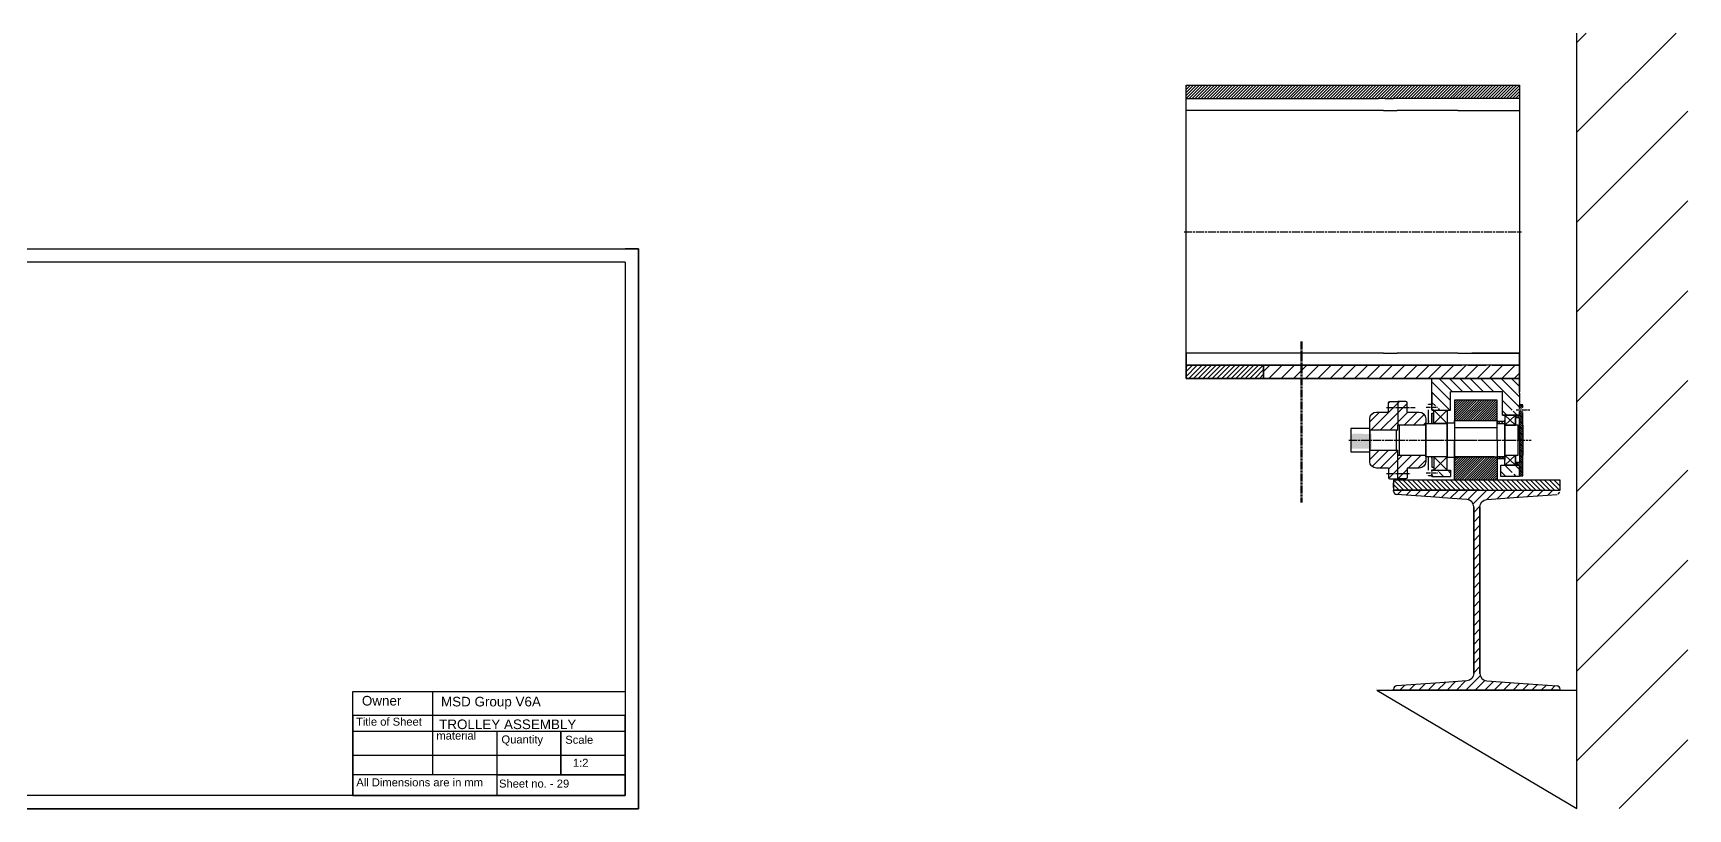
# Model space of a CAD drawing. Header units: millimetres. Extents: x -15074 to 21675, y -7568 to 6574.
# Drawn here: x 12308 to 14790, y 2776 to 3939 of the extents above; entities that cross this region are included whole.
import ezdxf

# ---------------------------------------------------------------- set-up
doc = ezdxf.new("R2010")
doc.units = ezdxf.units.MM
for name, pattern in [('AM_ISO02W050', [7.5, 6, -1.5]), ('AM_ISO08W050', [18, 12, -1.5, 3, -1.5]), ('AM_ISO08W050x2', [9, 6, -0.75, 1.5, -0.75]), ('Amconstr', [9999, 9999, 0]), ('CENTER2', [28.575000000000003, 19.05, -3.175, 3.175, -3.175])]:
    doc.linetypes.add(name, pattern=pattern)
for name, color, linetype, lineweight in [('AM_7', 142, 'AM_ISO08W050', 25), ('AM_8', 1, 'Continuous', 25), ('AM_CL', 1, 'Amconstr', 25)]:
    doc.layers.add(name, color=color, linetype=linetype, lineweight=lineweight)
doc.styles.get("Standard").update_dxf_attribs({"font": 'arial.ttf'})
pattern_1 = [(45, (6273.873453908936, 776.4042129175605), (-7.071067811865476, 7.071067811865476), [])]
pattern_2 = [(135, (1865.958897017757, 291.1351618108893), (-7.778174593052023, -7.778174593052022), [])]
pattern_3 = [(135, (-310240.3127883304, -101212.4688880501), (-1.414213562373095, -1.414213562373095), [])]

# ---------------------------------------------------------------- blocks, each defined once
blk = doc.blocks.new('*U285')
at = {"color": 0, "linetype": 'CENTER2', "transparency": 16777216}
blk.add_line((-112.9070460446328, 0), (34.84494833000463, 0), dxfattribs=at)

msp = doc.modelspace()

# ---------------------------------------------------------------- hatches: boundary and pattern name
h = msp.add_hatch()
h.set_pattern_fill('ANSI31', color=256, scale=30)
h.set_pattern_definition([(45, (19415.11761675566, 6831.296388474162), (-67.35192090801866, 67.35192090801866), [])])
h.paths.add_polyline_path([(14789.85790929093, 3939.44262755398), (14623.32541137084, 3939.44262755398), (14623.32541137084, 2776.360280993977), (14789.85790929093, 2776.360280993977)])
h = msp.add_hatch()
h.set_pattern_fill('ANSI31', color=256)
h.set_pattern_definition([(45, (11537.36428932207, 1992.33531131899), (-2.245064030267288, 2.245064030267288), [])])
h.paths.add_polyline_path([(14537.32541137084, 3841.336608807425), (14496.08791137085, 3841.336608807425), (14432.82388272844, 3841.336608807425), (14348.43329177576, 3841.336608807425), (14338.90829177573, 3841.336608807425), (14335.58791137085, 3841.336608807425), (14326.06291137083, 3841.336608807425), (14037.32541137084, 3841.336608807425), (14037.32541137084, 3861.336608807425), (14276.47503977566, 3861.336608807425), (14293.54079177568, 3861.336608807425), (14326.06291137083, 3861.336608807425), (14335.58791137085, 3861.336608807425), (14338.90829177573, 3861.336608807425), (14347.82541137084, 3861.336608807425), (14348.43329177576, 3861.336608807425), (14450.56291137083, 3861.336608807425), (14496.08791137085, 3861.336608807425), (14537.32541137084, 3861.336608807425)])
h = msp.add_hatch()
h.set_pattern_fill('_U', color=256, scale=5, angle=45, pattern_type=0)
h.set_pattern_definition([(45, (11537.36428932207, 1992.33531131899), (-3.535533905932738, 3.535533905932738), [])])
h.paths.add_polyline_path([(14153.57541137084, 3421.336608807425), (14153.57541137084, 3441.336608807425), (14037.32541137084, 3441.336608807425), (14037.32541137084, 3421.336608807425)])
h = msp.add_hatch()
h.set_pattern_fill('_U', color=256, scale=11, angle=135, pattern_type=0)
h.set_pattern_definition(pattern_2)
h.paths.add_polyline_path([(14537.32541137084, 3421.336608807425), (14405.86055921783, 3421.336608807425), (14405.86055921783, 3401.336608807425), (14405.86055921783, 3380.112922350998), (14416.26055921783, 3380.112922350998), (14416.86055921783, 3379.512922350998), (14416.86055921783, 3376.712922350998), (14416.26055921783, 3376.112922350998), (14405.86055921783, 3376.112922350998), (14405.86055921783, 3375.017847206295), (14405.86055921783, 3373.894769062754), (14433.86055921783, 3373.894769062754), (14433.86055921783, 3383.408770562173), (14433.86055921783, 3401.336608807425), (14511.86984187168, 3401.336608807425), (14511.86984187168, 3399.402381818349), (14511.86984187168, 3366.380767563335), (14537.32541137084, 3366.380767563335), (14537.32541137084, 3372.130767563335), (14526.92541137084, 3372.130767563335), (14526.32541137084, 3372.730767563335), (14526.32541137084, 3375.530767563335), (14526.92541137084, 3376.130767563335), (14537.32541137084, 3376.130767563335), (14537.32541137084, 3381.880767563335), (14537.32541137084, 3399.402381818349)])
h = msp.add_hatch()
h.set_pattern_fill('ANSI31', color=256)
h.set_pattern_definition([(45, (11206.25434814214, 1599.470370191062), (-2.245064030267288, 2.245064030267288), [])])
h.paths.add_polyline_path([(14515.32541137084, 3353.894769062754), (14515.32541137084, 3356.894769062754), (14503.89295830457, 3356.894769062754), (14503.89295830457, 3353.894769062754)])
h.paths.add_polyline_path([(14515.32541137084, 3300.894769062754), (14515.32541137084, 3303.894769062754), (14503.89295830457, 3303.894769062754), (14503.89295830457, 3301.880767563335), (14503.9101945389, 3301.880767563335), (14503.9101945389, 3300.894769062754)])
h = msp.add_hatch()
h.set_pattern_fill('_U', color=256, scale=11, angle=135, pattern_type=0)
h.set_pattern_definition(pattern_2)
h.paths.add_polyline_path([(14433.86055921783, 3283.894769062754), (14405.86055921783, 3283.894769062754), (14405.86055921783, 3281.648612775671), (14416.26055921783, 3281.648612775671), (14416.86055921783, 3281.048612775671), (14416.86055921783, 3278.248612775671), (14416.26055921783, 3277.648612775671), (14405.86055921783, 3277.648612775671), (14405.86055921783, 3274.380767563335), (14433.86055921783, 3274.380767563335)])
h = msp.add_hatch()
h.set_pattern_fill('_U', color=256, scale=11, angle=135, style=0, pattern_type=0)
h.set_pattern_definition(pattern_2)
h.paths.add_polyline_path([(14537.32541137084, 3291.380767563335), (14509.32541137084, 3291.380767563335), (14509.32541137084, 3274.380767563335), (14537.32541137084, 3274.380767563335), (14537.32541137084, 3277.621981140063), (14526.91061770257, 3277.621981140063), (14526.31061770257, 3278.221981140063), (14526.31061770257, 3281.021981140063), (14526.91061770257, 3281.621981140063), (14537.32541137084, 3281.621981140063)])
at = {"layer": 'AM_8', "true_color": 0x000000}
h = msp.add_hatch(dxfattribs=at)
h.set_pattern_fill('_U', color=18, scale=13, angle=45, style=0, pattern_type=0)
h.set_pattern_definition([(45, (11537.36428932207, 1992.33531131899), (-9.19238815542512, 9.19238815542512), [])])
h.paths.add_polyline_path([(14537.32541137084, 3441.336608807425), (14153.57541137084, 3441.336608807425), (14153.57541137084, 3421.336608807425), (14537.32541137084, 3421.336608807425)])
h = msp.add_hatch(dxfattribs=at)
h.set_pattern_fill('_U', color=18, scale=10, angle=45, style=0, pattern_type=0)
h.set_pattern_definition(pattern_1)
edge = h.paths.add_edge_path()
edge.add_line((14312.69834807997, 3360.894769062754), (14312.69834807997, 3343.894769062754))
edge.add_line((14312.69834807997, 3343.894769062754), (14354.69834807997, 3343.894769062754))
edge.add_line((14354.69834807997, 3343.894769062754), (14354.69834807997, 3386.894769062754))
edge.add_line((14354.69834807997, 3386.894769062754), (14342.69834807997, 3386.894769062754))
edge.add_arc((14342.69834807997, 3384.894769062754), 2, 90, 180)
edge.add_line((14340.69834807997, 3384.894769062754), (14340.69834807997, 3370.894769062754))
edge.add_line((14340.69834807997, 3370.894769062754), (14322.69834807997, 3370.894769062754))
edge.add_arc((14322.69834807997, 3360.894769062754), 9.999999999999545, 90, 180.0000000000026)
h = msp.add_hatch(dxfattribs=at)
h.set_pattern_fill('_U', color=18, scale=10, angle=45, style=0, pattern_type=0)
h.set_pattern_definition(pattern_1)
edge = h.paths.add_edge_path()
edge.add_arc((14366.69834807997, 3384.894769062754), 2, 0, 90)
edge.add_line((14366.69834807997, 3386.894769062753), (14354.69834807997, 3386.894769062754))
edge.add_line((14354.69834807997, 3386.894769062754), (14354.69834807997, 3351.394769062754))
edge.add_line((14354.69834807997, 3351.394769062754), (14396.69834807997, 3351.394769062754))
edge.add_line((14396.69834807997, 3351.394769062754), (14396.69834807997, 3360.894769062754))
edge.add_arc((14386.69834807997, 3360.894769062754), 10, 359.9999999999974, 450)
edge.add_line((14386.69834807997, 3370.894769062754), (14368.69834807997, 3370.894769062754))
edge.add_line((14368.69834807997, 3370.894769062754), (14368.69834807997, 3384.894769062754))
h = msp.add_hatch(dxfattribs=at)
h.set_pattern_fill('_U', color=18, scale=2.5, angle=45, style=0, pattern_type=0)
h.set_pattern_definition([(45, (11206.25434814214, 1599.470370191062), (-1.767766952966369, 1.767766952966369), [])])
h.paths.add_polyline_path([(14503.86055921783, 3388.880767563335), (14439.86055921783, 3388.880767563335), (14439.86055921783, 3358.194769062754), (14503.86055921783, 3358.194769062754)])
h = msp.add_hatch(dxfattribs=at)
h.set_pattern_fill('_U', color=18, scale=2, angle=135, style=0, pattern_type=0)
h.set_pattern_definition(pattern_3)
h.paths.add_polyline_path([(14542.32541137084, 3376.130767563335), (14537.32541137084, 3376.130767563335), (14537.32541137084, 3381.880767563335), (14542.32541137084, 3381.880767563335)], flags=0)
h.paths.add_polyline_path([(14537.32541137084, 3372.130767563335), (14542.32541137084, 3372.130767563335), (14542.32541137084, 3351.421497065871), (14537.32541137084, 3351.421497065871), (14537.32541137084, 3362.380767563335), (14531.32541137084, 3362.380767563335), (14531.32541137084, 3366.380767563335), (14537.32541137084, 3366.380767563335)], flags=0)
edge = h.paths.add_edge_path(flags=0)
edge.add_line((14537.32541137084, 3372.130767563335), (14542.32541137084, 3372.130767563335))
edge.add_line((14537.32541137084, 3372.130767563335), (14537.32541137084, 3376.130767563335))
edge.add_line((14542.32541137084, 3376.130767563335), (14537.32541137084, 3376.130767563335))
edge.add_line((14542.32541137084, 3376.130767563335), (14542.32541137084, 3372.130767563335))
edge = h.paths.add_edge_path(flags=0)
edge.add_line((14537.32541137084, 3372.130767563335), (14542.32541137084, 3372.130767563335))
edge.add_line((14537.32541137084, 3372.130767563335), (14537.32541137084, 3376.130767563335))
edge.add_line((14542.32541137084, 3376.130767563335), (14537.32541137084, 3376.130767563335))
edge.add_line((14542.32541137084, 3376.130767563335), (14542.32541137084, 3372.130767563335))
h = msp.add_hatch(dxfattribs=at)
h.set_pattern_fill('_U', color=18, scale=2, angle=135, style=0, pattern_type=0)
h.set_pattern_definition(pattern_3)
h.paths.add_polyline_path([(14542.32541137084, 3351.380767563335), (14542.32541137084, 3306.380767563335), (14537.32541137084, 3306.380767563335), (14537.32541137084, 3351.380767563335)])
at = {"layer": 'AM_8', "true_color": 0xffffff}
h = msp.add_hatch(dxfattribs=at)
h.set_pattern_fill('_U', scale=0.0001, angle=45, style=0, pattern_type=0)
h.set_pattern_definition([(45, (6273.873453908936, 776.4042129175605), (-7.071067811865475e-05, 7.071067811865475e-05), [])])
h.paths.add_polyline_path([(14284.16270125493, 3336.044769062754), (14284.16270125493, 3321.744769062754), (14284.16270125493, 3316.289453140841), (14315.51343656419, 3316.289453140841), (14315.51343656419, 3337.875865445577), (14288.48809354994, 3338.791413636989)])
at = {"layer": 'AM_8', "true_color": 0x000000}
h = msp.add_hatch(dxfattribs=at)
h.set_pattern_fill('_U', color=18, scale=10, angle=45, style=0, pattern_type=0)
h.set_pattern_definition(pattern_1)
edge = h.paths.add_edge_path()
edge.add_arc((14322.69834807997, 3296.894769062753), 10, 179.9999999999974, 270)
edge.add_line((14322.69834807997, 3286.894769062754), (14340.69834807997, 3286.894769062754))
edge.add_line((14340.69834807997, 3286.894769062754), (14340.69834807997, 3272.894769062754))
edge.add_arc((14342.69834807997, 3272.894769062754), 2, 180, 270)
edge.add_line((14342.69834807997, 3270.894769062753), (14354.69834807997, 3270.894769062754))
edge.add_line((14354.69834807997, 3270.894769062754), (14354.69834807997, 3313.894769062754))
edge.add_line((14354.69834807997, 3313.894769062754), (14312.69834807997, 3313.894769062754))
edge.add_line((14312.69834807997, 3313.894769062754), (14312.69834807997, 3296.894769062754))
h = msp.add_hatch(dxfattribs=at)
h.set_pattern_fill('_U', color=18, scale=10, angle=45, style=0, pattern_type=0)
h.set_pattern_definition(pattern_1)
edge = h.paths.add_edge_path()
edge.add_line((14354.69834807997, 3270.894769062754), (14366.69834807997, 3270.894769062754))
edge.add_arc((14366.69834807997, 3272.894769062754), 2, 270, 360)
edge.add_line((14368.69834807997, 3272.894769062754), (14368.69834807997, 3286.894769062754))
edge.add_line((14368.69834807997, 3286.894769062754), (14386.69834807997, 3286.894769062754))
edge.add_arc((14386.69834807997, 3296.894769062753), 9.999999999999545, 270, 360.0000000000026)
edge.add_line((14396.69834807997, 3296.894769062754), (14396.69834807997, 3306.394769062754))
edge.add_line((14396.69834807997, 3306.394769062754), (14354.69834807997, 3306.394769062754))
edge.add_line((14354.69834807997, 3306.394769062754), (14354.69834807997, 3270.894769062754))
h = msp.add_hatch(dxfattribs=at)
h.set_pattern_fill('_U', color=18, scale=2.5, angle=45, style=0, pattern_type=0)
h.set_pattern_definition([(45, (11206.28674722888, 1601.484371690481), (-1.767766952966369, 1.767766952966369), [])])
h.paths.add_polyline_path([(14503.89295830457, 3303.894769062754), (14439.89295830457, 3303.894769062754), (14439.89295830457, 3268.894769062754), (14503.89295830457, 3268.894769062754)])
h = msp.add_hatch(dxfattribs=at)
h.set_pattern_fill('_U', color=18, scale=2, angle=135, style=0, pattern_type=0)
h.set_pattern_definition(pattern_3)
h.paths.add_polyline_path([(14531.32541137084, 3291.380767563335), (14531.32541137084, 3295.380767563335), (14537.32541137084, 3295.380767563335), (14537.32541137084, 3306.380767563335), (14542.32541137084, 3306.380767563335), (14542.32541137084, 3275.263496383417), (14537.32541137084, 3275.263496383417), (14537.32541137084, 3291.380767563335)])
at = {"layer": 'AM_8'}
h = msp.add_hatch(dxfattribs=at)
h.set_pattern_fill('_U', color=0, scale=10, angle=45, style=0, pattern_type=0)
h.set_pattern_definition([(45, (-308764.0730117109, -101148.8007366823), (-7.071067811865476, 7.071067811865476), [])])
edge = h.paths.add_edge_path(flags=0)
edge.add_arc((14353.32541137084, 3252.327770239935), 5, 180.0000000003335, 266.0000000002095)
edge.add_line((14348.32541137084, 3253.894769062754), (14348.32541137084, 3252.327770239906))
edge.add_line((14598.32541137084, 3253.894769062754), (14348.32541137084, 3253.894769062754))
edge.add_line((14598.32541137084, 3252.327770239906), (14598.32541137084, 3253.894769062754))
edge.add_arc((14593.32541137084, 3252.327770239921), 5.000000000006021, 273.9999999997905, 359.9999999998333)
edge.add_line((14488.25809015968, 3239.968537937719), (14593.67419373954, 3247.339949988615))
edge.add_arc((14489.02541137091, 3228.995333384824), 11.00000000005377, 94.0000000002013, 179.9999999995452)
edge.add_line((14478.02541137085, 2978.794204740596), (14478.02541137085, 3228.995333384912))
edge.add_arc((14489.02541137079, 2978.794204740494), 10.99999999994179, 179.9999999994694, 266.0000000003666)
edge.add_line((14593.67419373966, 2960.449588136893), (14488.25809015968, 2967.821000187745))
edge.add_arc((14593.32541137084, 2955.461767885616), 5, -1.667628430584951e-10, 85.99999999886704)
edge.add_line((14598.32541137084, 2953.894769062754), (14598.32541137084, 2955.461767885601))
edge.add_line((14348.32541137084, 2953.894769062754), (14598.32541137084, 2953.894769062754))
edge.add_line((14348.32541137084, 2955.461767885601), (14348.32541137084, 2953.894769062754))
edge.add_arc((14353.32541137084, 2955.461767885587), 5.000000000006021, 93.99999999979055, 179.9999999998332)
edge.add_line((14458.392732582, 2967.821000187789), (14352.97662900214, 2960.449588136893))
edge.add_arc((14457.62541137077, 2978.794204740698), 11.00000000005377, 274.0000000002013, 359.9999999995452)
edge.add_line((14468.62541137083, 3228.995333384912), (14468.62541137083, 2978.79420474061))
edge.add_arc((14457.62541137089, 3228.995333385014), 10.99999999994179, -5.30567409743018e-10, 86.00000000036658)
edge.add_line((14352.97662900214, 3247.3399499886), (14458.392732582, 3239.968537937777))
h = msp.add_hatch(dxfattribs=at)
h.set_pattern_fill('_U', color=0, scale=5, angle=135, style=0, pattern_type=0)
h.set_pattern_definition([(135, (-310240.3127883304, -101412.4548865507), (-3.535533905932738, -3.535533905932737), [])])
edge = h.paths.add_edge_path(flags=0)
edge.add_line((14348.32541137084, 3253.894769062754), (14598.32541137084, 3253.894769062754))
edge.add_line((14348.32541137084, 3268.894769062754), (14348.32541137084, 3253.894769062754))
edge.add_line((14598.32541137084, 3268.894769062754), (14348.32541137084, 3268.894769062754))
edge.add_line((14598.32541137084, 3253.894769062754), (14598.32541137084, 3268.894769062754))

# ---------------------------------------------------------------- linework, layer by layer
for p, q in [((14623.32541137084, 2776.360280993977), (14623.32541137084, 3939.44262755398)), ((14333.35839177575, 3823.336608807425), (14353.98319177574, 3823.336608807425)), ((14338.90829177573, 3841.336608807425), (14348.43329177576, 3841.336608807425)), ((14537.32541137084, 3841.336608807425), (14432.82388272844, 3841.336608807425)), ((14445.01301137084, 3823.336608807425), (14537.32541137084, 3823.336608807425)), ((14333.35839177575, 3459.336608807425), (14353.98319177574, 3459.336608807425)), ((14445.01301137084, 3459.336608807425), (14537.32541137084, 3459.336608807425)), ((14338.90829177573, 3441.336608807425), (14348.43329177576, 3441.336608807425)), ((14537.32541137084, 3441.336608807425), (14432.82388272844, 3441.336608807425)), ((14338.90829177573, 3421.336608807425), (14348.43329177576, 3421.336608807425)), ((14405.86055921783, 3375.017847206295), (14405.86055921783, 3421.336608807425)), ((14411.17971137082, 3421.336608807425), (14537.32541137084, 3421.336608807425)), ((14433.86055921783, 3383.408770562173), (14433.86055921783, 3401.336608807425)), ((14450.56291137083, 3421.336608807425), (14496.08791137085, 3421.336608807425)), ((14511.86984187168, 3399.402381818349), (14511.86984187168, 3401.336608807425)), ((14537.32541137084, 3399.402381818349), (14537.32541137084, 3421.336608807425)), ((14400.86055921783, 3382.112922350998), (14400.86055921783, 3382.739086696253)), ((14408.86055921783, 3373.894769062754), (14408.86055921783, 3373.894769062754)), ((14428.86055921783, 3353.894769062754), (14408.86055921783, 3373.894769062754)), ((14408.86055921783, 3373.894769062754), (14408.86055921783, 3373.894769062754)), ((14408.86055921783, 3353.894769062754), (14428.86055921783, 3373.894769062754)), ((14515.32541137084, 3351.380767563335), (14531.32541137084, 3366.380767563335)), ((14531.32541137084, 3351.380767563335), (14515.32541137084, 3366.380767563335)), ((14515.32541137084, 3301.880767563335), (14515.32541137084, 3356.880767563335)), ((14531.32541137084, 3366.380767563335), (14537.32541137084, 3366.380767563335)), ((14531.32541137084, 3366.380767563335), (14531.32541137084, 3351.380767563335)), ((14531.32541137084, 3366.380767563335), (14537.32541137084, 3366.380767563335)), ((14284.16270125493, 3340.100794595749), (14284.16270125493, 3317.688743529759)), ((14312.69834807997, 3340.100794595749), (14312.69834807997, 3313.894769062754)), ((14408.86055921783, 3283.894769062754), (14428.86055921783, 3303.894769062754)), ((14408.86055921783, 3303.894769062754), (14428.86055921783, 3283.894769062754)), ((14503.86055921783, 3301.880767563335), (14503.9101945389, 3301.880767563335)), ((14515.32541137084, 3306.380767563335), (14531.32541137084, 3291.380767563335)), ((14531.32541137084, 3306.380767563335), (14515.32541137084, 3291.380767563335)), ((14531.32541137084, 3291.380767563335), (14531.32541137084, 3306.380767563335)), ((14509.32541137084, 3291.380767563335), (14537.32541137084, 3291.380767563335)), ((14509.32541137084, 3291.380767563335), (14537.32541137084, 3291.380767563335)), ((14348.32541137084, 3268.894769062754), (14348.32541137084, 3268.894769062754)), ((14348.32541137084, 3268.894769062754), (14348.32541137084, 3267.327770239906)), ((14348.32541137084, 3257.894769062754), (14348.32541137084, 3264.894769062754)), ((14348.32541137096, 3252.327770239906), (14348.32541137096, 3253.894769062754)), ((14404.47541137086, 3253.894769062754), (14348.32541137084, 3253.894769062754)), ((14400.86055921783, 3275.199204539837), (14400.86055921783, 3275.648612775671)), ((14417.17541137082, 3253.894769062754), (14404.47541137086, 3253.894769062754)), ((14405.86055921783, 3274.380767563335), (14433.86055921783, 3274.380767563335)), ((14405.86055921783, 3274.380767563335), (14433.86055921783, 3274.380767563335)), ((14406.17971137082, 3275.199204539837), (14406.17971137082, 3275.648612775671)), ((14473.32541137084, 3253.894769062754), (14417.17541137082, 3253.894769062754)), ((14473.32541137084, 3253.894769062754), (14598.32541137084, 3253.894769062754)), ((14404.47541137086, 3243.738804318593), (14352.97662900214, 3247.339949988615)), ((14410.82541137084, 3243.294769062748), (14404.47541137086, 3243.738804318593)), ((14535.82541137084, 3243.294769062748), (14593.67419373954, 3247.339949988615)), ((14323.32541137084, 2956.894769062754), (14323.32541137084, 2956.894769062754)), ((14323.32541137084, 2953.894769062754), (14623.32541137084, 2953.894769062754)), ((14323.32541137084, 2953.894769062754), (14623.32541137084, 2776.360280993977)), ((14323.32541137084, 2953.894769062754), (14473.32541137084, 2953.894769062754)), ((14348.32541137084, 2953.894769062754), (14348.32541137084, 2955.461767885601)), ((14348.32541137084, 2953.894769062754), (14348.32541137084, 2955.461767885601)), ((14348.32541137084, 2953.894769062754), (14598.32541137084, 2953.894769062754)), ((14598.32541137084, 2953.894769062754), (14348.32541137084, 2953.894769062754)), ((14410.82541137084, 2964.49476906276), (14352.97662900214, 2960.449588136893)), ((14535.82541137084, 2964.49476906276), (14593.67419373954, 2960.449588136893)), ((14598.32541137084, 2953.894769062754), (14598.32541137084, 2955.461767885601)), ((13003.75412478048, 2826.959067425852), (13003.75412478048, 2795.759067425855))]:
    msp.add_line(p, q)
for points in [[(14537.32541137084, 3421.336608807425), (14037.32541137084, 3421.336608807425), (14037.32541137084, 3861.336608807425), (14537.32541137084, 3861.336608807425)], [(12027.75412478048, 3615.759067425854), (13215.75412478048, 3615.759067425854), (13215.75412478048, 2775.759067425854), (12027.75412478048, 2775.759067425854)], [(14153.57541137084, 3441.336608807425), (14037.32541137084, 3441.336608807425), (14037.32541137084, 3421.336608807425), (14153.57541137084, 3421.336608807425)], [(14537.32541137084, 3441.336608807425), (14153.57541137084, 3441.336608807425), (14153.57541137084, 3421.336608807425), (14537.32541137084, 3421.336608807425)], [(14439.86055921783, 3358.194769062754), (14503.86055921783, 3358.194769062754), (14503.86055921783, 3388.880767563335), (14439.86055921783, 3388.880767563335)], [(14428.86055921783, 3303.894769062754), (14396.69834807997, 3303.894769062754), (14396.69834807997, 3353.894769062754), (14428.86055921783, 3353.894769062754)], [(14428.86055921783, 3353.894769062754), (14408.86055921783, 3353.894769062754), (14408.86055921783, 3373.894769062754), (14428.86055921783, 3373.894769062754)], [(14439.86055921783, 3302.894769062754), (14428.86055921783, 3302.894769062754), (14428.86055921783, 3354.894769062754), (14439.86055921783, 3354.894769062754)], [(14503.89295830457, 3353.894769062754), (14515.32541137084, 3353.894769062754), (14515.32541137084, 3356.894769062754), (14503.89295830457, 3356.894769062754)], [(14511.8324462591, 3366.380767563335), (14537.32541137084, 3366.380767563335), (14537.32541137084, 3366.380767563335), (14511.8324462591, 3366.380767563335)], [(14511.8324462591, 3366.380767563335), (14537.32541137084, 3366.380767563335), (14537.32541137084, 3366.380767563335), (14511.8324462591, 3366.380767563335)], [(14515.32541137084, 3351.380767563335), (14531.32541137084, 3351.380767563335), (14531.32541137084, 3366.380767563335), (14515.32541137084, 3366.380767563335)], [(14312.69834807997, 3346.394769062754), (14284.16270125493, 3346.394769062754), (14284.16270125493, 3311.394769062754), (14312.69834807997, 3311.394769062754)], [(14428.86055921783, 3303.894769062754), (14408.86055921783, 3303.894769062754), (14408.86055921783, 3283.894769062754), (14428.86055921783, 3283.894769062754)], [(14439.89295830457, 3303.894769062754), (14503.89295830457, 3303.894769062754), (14503.89295830457, 3268.894769062754), (14439.89295830457, 3268.894769062754)], [(14503.89295830457, 3303.894769062754), (14515.32541137084, 3303.894769062754), (14515.32541137084, 3300.894769062754), (14503.89295830457, 3300.894769062754)], [(14515.32541137084, 3306.380767563335), (14531.32541137084, 3306.380767563335), (14531.32541137084, 3291.380767563335), (14515.32541137084, 3291.380767563335)], [(14509.32541137084, 3291.380767563335), (14537.32541137084, 3291.380767563335), (14537.32541137084, 3274.380767563335), (14509.32541137084, 3274.380767563335)], [(14509.32541137084, 3291.380767563335), (14537.32541137084, 3291.380767563335), (14537.32541137084, 3274.380767563335), (14509.32541137084, 3274.380767563335)], [(12787.75412478048, 2951.759067425855), (13195.75412478048, 2951.759067425855), (13195.75412478048, 2795.759067425855), (12787.75412478048, 2795.759067425855)], [(12787.75412478048, 2795.759067425855), (13195.75412478048, 2795.759067425855), (13195.75412478048, 2915.759067425855), (12787.75412478048, 2915.759067425855)], [(12787.75412478048, 2795.759067425855), (13195.75412478048, 2795.759067425855), (13195.75412478048, 2891.759067425855), (12787.75412478048, 2891.759067425855)], [(13099.75412478048, 2891.759067425855), (13003.75412478048, 2891.759067425855), (13003.75412478048, 2826.959067425852), (13099.75412478048, 2826.959067425852)], [(13195.75412478048, 2891.759067425855), (13099.75412478048, 2891.759067425855), (13099.75412478048, 2826.959067425852), (13195.75412478048, 2826.959067425852)], [(12787.75412478048, 2795.759067425855), (13195.75412478048, 2795.759067425855), (13195.75412478048, 2855.759067425855), (12787.75412478048, 2855.759067425855)], [(12787.75412478048, 2795.759067425855), (13195.75412478048, 2795.759067425855), (13195.75412478048, 2826.959067425852), (12787.75412478048, 2826.959067425852)]]:
    msp.add_lwpolyline(points, close=True)
for points in [[(14320.51301137084, 3823.336608807411), (14037.32541137084, 3823.336608807425), (14037.32541137084, 3841.336608807425), (14326.06291137083, 3841.336608807425)], [(14326.06291137083, 3823.336608807425), (14320.51301137084, 3823.336608807411)], [(14335.58791137085, 3841.336608807425), (14326.06291137083, 3841.336608807425)], [(14333.35839177575, 3823.336608807425), (14326.06291137083, 3823.336608807425)], [(14335.58791137085, 3841.336608807425), (14338.90829177573, 3841.336608807425)], [(14447.38791137084, 3841.336608807425), (14348.43329177576, 3841.336608807425)], [(14445.01301137084, 3823.336608807425), (14353.98319177574, 3823.336608807425)], [(12027.75412478048, 3595.759067425854), (12027.75412478048, 3615.759067425854), (13215.75412478048, 3615.759067425854), (13215.75412478048, 3595.759067425854)], [(13195.75412478048, 2775.759067425854), (13215.75412478048, 2775.759067425854), (13215.75412478048, 3615.759067425854), (13195.75412478048, 3615.759067425854)], [(13195.75412478048, 3595.759067425854), (12077.75412478048, 3595.759067425854)], [(13195.75412478048, 3595.759067425854), (13195.75412478048, 2795.759067425854)], [(14320.51301137084, 3459.33660880744), (14037.32541137084, 3459.336608807425), (14037.32541137084, 3441.336608807425), (14326.06291137083, 3441.336608807425)], [(14326.06291137083, 3459.336608807425), (14320.51301137084, 3459.33660880744)], [(14333.35839177575, 3459.336608807425), (14326.06291137083, 3459.336608807425)], [(14445.01301137084, 3459.336608807425), (14353.98319177574, 3459.336608807425)], [(14496.08791137085, 3441.336608807425), (14537.32541137084, 3441.336608807425), (14537.32541137084, 3459.336608807425), (14465.63781137083, 3459.336608807425)], [(14326.06291137083, 3441.336608807425), (14037.32541137084, 3441.336608807425), (14037.32541137084, 3421.336608807425), (14276.47503977566, 3421.336608807425)], [(14326.06291137083, 3441.336608807425), (14335.58791137085, 3441.336608807425)], [(14335.58791137085, 3441.336608807425), (14326.06291137083, 3441.336608807425)], [(14338.90829177573, 3441.336608807425), (14335.58791137085, 3441.336608807425)], [(14335.58791137085, 3441.336608807425), (14338.90829177573, 3441.336608807425)], [(14348.43329177576, 3441.336608807425), (14447.38791137084, 3441.336608807425)], [(14447.38791137084, 3441.336608807425), (14348.43329177576, 3441.336608807425)], [(14447.38791137084, 3441.336608807425), (14450.56291137083, 3441.336608807425)], [(14450.56291137083, 3441.336608807425), (14447.38791137084, 3441.336608807425)], [(14463.26291137084, 3441.336608807425), (14460.08791137085, 3441.336608807425)], [(14460.08791137085, 3441.336608807425), (14463.26291137084, 3441.336608807425)], [(14463.26291137084, 3441.336608807425), (14486.56291137083, 3441.336608807425)], [(14486.56291137083, 3441.336608807425), (14463.26291137084, 3441.336608807425)], [(14496.08791137085, 3421.336608807425), (14537.32541137084, 3421.336608807425), (14537.32541137084, 3441.336608807425), (14496.08791137085, 3441.336608807425)], [(14293.54079177568, 3421.336608807425), (14276.47503977566, 3421.336608807425)], [(14276.47503977566, 3421.336608807425), (14293.54079177568, 3421.336608807425)], [(14293.54079177568, 3421.336608807425), (14326.06291137083, 3421.336608807425)], [(14326.06291137083, 3421.336608807425), (14293.54079177568, 3421.336608807425)], [(14326.06291137083, 3421.336608807425), (14302.82541137084, 3421.336608807425)], [(14335.58791137085, 3421.336608807425), (14326.06291137083, 3421.336608807425)], [(14326.06291137083, 3421.336608807425), (14335.58791137085, 3421.336608807425)], [(14338.90829177573, 3421.336608807425), (14335.58791137085, 3421.336608807425)], [(14347.82541137084, 3421.336608807425), (14335.58791137085, 3421.336608807425)], [(14335.58791137085, 3421.336608807425), (14338.90829177573, 3421.336608807425)], [(14348.43329177576, 3421.336608807425), (14450.56291137083, 3421.336608807425)], [(14450.56291137083, 3421.336608807425), (14348.43329177576, 3421.336608807425)], [(14405.86055921783, 3401.336608807425), (14405.86055921783, 3421.336608807425), (14537.32541137084, 3421.336608807425), (14537.32541137084, 3401.336608807425)], [(14511.86984187168, 3401.336608807425), (14433.86055921783, 3401.336608807425)], [(14486.56291137077, 3421.336608807425), (14460.08791137085, 3421.336608807425)], [(14460.08791137085, 3421.336608807425), (14486.56291137077, 3421.336608807425)], [(14460.08791137085, 3421.336608807425), (14486.56291137077, 3421.336608807425)], [(14400.86055921783, 3382.739086696253), (14405.86055921783, 3382.739086696253), (14405.86055921783, 3380.112922350998)], [(14405.86055921783, 3399.285336895625), (14405.86055921783, 3380.112922350998)], [(14405.86055921783, 3399.285336895625), (14405.86055921783, 3380.112922350998)], [(14405.86055921783, 3376.140925349836), (14405.86055921783, 3373.894769062754), (14433.86055921783, 3373.894769062754), (14433.86055921783, 3383.408770562173)], [(14405.86055921783, 3376.140925349836), (14405.86055921783, 3373.894769062754), (14433.86055921783, 3373.894769062754), (14433.86055921783, 3383.408770562173)], [(14405.86055921783, 3380.112922350998), (14405.86055921783, 3381.880767563335)], [(14405.86055921783, 3380.112922350998), (14405.86055921783, 3381.880767563335)], [(14405.86055921783, 3380.112922350998), (14405.86055921783, 3381.880767563335)], [(14405.86055921783, 3380.112922350998), (14405.86055921783, 3381.880767563335)], [(14405.86055921783, 3376.112922350998), (14405.86055921783, 3373.894769062754)], [(14405.86055921783, 3376.112922350998), (14405.86055921783, 3373.894769062754)], [(14433.7897468764, 3373.894769062754), (14433.7897468764, 3399.285336895625)], [(14503.89295830457, 3328.894769062754), (14503.89295830457, 3388.894769062754), (14439.86055921783, 3388.894769062754), (14439.86055921783, 3328.894769062754)], [(14537.32541137084, 3372.130767563335), (14537.32541137084, 3366.380767563335), (14511.86984187168, 3366.380767563335), (14511.86984187168, 3399.402381818349)], [(14537.32541137084, 3372.130767563335), (14537.32541137084, 3366.380767563335), (14511.86984187168, 3366.380767563335), (14511.86984187168, 3399.402381818349)], [(14537.32541137084, 3399.402381818349), (14537.32541137084, 3376.130767563335)], [(14537.32541137084, 3399.402381818349), (14537.32541137084, 3376.130767563335)], [(14537.32541137084, 3376.130767563335), (14537.32541137084, 3381.880767563335)], [(14537.32541137084, 3376.130767563335), (14537.32541137084, 3381.880767563335)], [(14537.32541137084, 3376.130767563335), (14537.32541137084, 3381.880767563335)], [(14537.32541137084, 3376.130767563335), (14537.32541137084, 3381.880767563335)], [(14542.32541137084, 3378.130767563335), (14542.32541137084, 3381.880767563335), (14537.32541137084, 3381.880767563335), (14537.32541137084, 3376.130767563335)], [(14354.69834807997, 3306.394769062754), (14396.69834807997, 3306.394769062754), (14396.69834807997, 3351.394769062754), (14354.69834807997, 3351.394769062754)], [(14354.69834807997, 3343.894769062754), (14354.69834807997, 3351.394769062754), (14356.84810151581, 3351.394769062754), (14356.84810151581, 3306.394769062754), (14354.69834807997, 3306.394769062754), (14354.69834807997, 3313.894769062754)], [(14400.86055921783, 3355.880767563335), (14400.86055921783, 3374.112922350998)], [(14400.86055921783, 3357.880767563335), (14400.86055921783, 3355.880767563335)], [(14400.86055921783, 3353.894769062754), (14400.86055921783, 3355.880767563335)], [(14405.86055921783, 3369.408770562173), (14408.86055921783, 3369.408770562173), (14408.86055921783, 3373.894769062754), (14405.86055921783, 3373.894769062754)], [(14405.86055921783, 3355.908770562173), (14405.86055921783, 3369.408770562173)], [(14405.86055921783, 3369.380767563335), (14405.86055921783, 3355.880767563335)], [(14405.86055921783, 3355.880767563335), (14405.86055921783, 3357.880767563335)], [(14405.86055921783, 3355.880767563335), (14405.86055921783, 3353.894769062754)], [(14405.86055921783, 3353.894769062754), (14405.86055921783, 3355.880767563335)], [(14439.86055921783, 3353.894769062754), (14439.86055921783, 3358.194769062754), (14503.89295830457, 3358.194769062754), (14503.89295830457, 3353.894769062754)], [(14439.86055921783, 3354.894769062754), (14439.86055921783, 3300.880767563335)], [(14439.86055921783, 3353.894769062754), (14439.86055921783, 3347.894769062754), (14503.89295830457, 3347.894769062754), (14503.89295830457, 3353.894769062754)], [(14503.9101945389, 3355.880767563335), (14503.89295830457, 3355.880767563335)], [(14503.89295830457, 3347.894769062754), (14503.89295830457, 3353.894769062754), (14515.32541137084, 3353.894769062754), (14515.32541137084, 3303.894769062754), (14503.89295830457, 3303.894769062754)], [(14515.32541137084, 3366.380767563335), (14537.32541137084, 3366.380767563335), (14537.32541137084, 3372.130767563335)], [(14515.32541137084, 3366.380767563335), (14537.32541137084, 3366.380767563335), (14537.32541137084, 3372.130767563335)], [(14515.32541137084, 3366.380767563335), (14537.32541137084, 3366.380767563335), (14537.32541137084, 3372.130767563335)], [(14515.32541137084, 3366.380767563335), (14537.32541137084, 3366.380767563335), (14537.32541137084, 3372.130767563335)], [(14515.32541137084, 3355.908770562173), (14515.32541137084, 3358.908770562173)], [(14515.32541137084, 3306.380767563335), (14535.51754666766, 3306.380767563335), (14535.51754666766, 3351.380767563335), (14515.32541137084, 3351.380767563335)], [(14515.4825903889, 3351.380767563335), (14515.4825903889, 3351.528122892769)], [(14537.32541137084, 3362.380767563335), (14531.32541137084, 3362.380767563335), (14531.32541137084, 3366.380767563335), (14537.32541137084, 3366.380767563335)], [(14537.32541137084, 3372.130767563335), (14537.32541137084, 3366.380767563335)], [(14537.32541137084, 3362.380767563335), (14537.32541137084, 3351.380767563335)], [(14537.32541137084, 3328.880767563335), (14537.32541137084, 3351.380767563335)], [(14537.32541137084, 3351.380767563335), (14537.32541137084, 3306.380767563335)], [(14542.32541137084, 3351.380767563335), (14542.32541137084, 3370.130767563335)], [(14542.32541137084, 3351.380767563335), (14542.32541137084, 3306.380767563335)], [(14354.69834807997, 3343.894769062754), (14312.69834807997, 3343.894769062754), (14312.69834807997, 3313.894769062754), (14354.69834807997, 3313.894769062754)], [(14354.69834807997, 3343.894769062754), (14352.46487541932, 3343.894769062754), (14352.46487541932, 3313.894769062754), (14354.69834807997, 3313.894769062754)], [(14503.89295830457, 3328.894769062754), (14503.89295830457, 3268.894769062754), (14439.86055921783, 3268.894769062754), (14439.86055921783, 3328.894769062754)], [(14400.86055921783, 3301.880767563335), (14400.86055921783, 3303.894769062754)], [(14400.86055921783, 3299.880767563335), (14400.86055921783, 3301.880767563335)], [(14400.86055921783, 3283.648612775671), (14400.86055921783, 3301.880767563335)], [(14405.86055921783, 3301.880767563335), (14405.86055921783, 3303.894769062754)], [(14405.86055921783, 3303.894769062754), (14405.86055921783, 3301.880767563335)], [(14405.86055921783, 3301.880767563335), (14405.86055921783, 3288.380767563335)], [(14405.86055921783, 3301.880767563335), (14405.86055921783, 3299.880767563335)], [(14439.86055921783, 3301.880767563335), (14439.86055921783, 3291.880767563335)], [(14439.86055921783, 3291.880767563335), (14439.86055921783, 3301.880767563335)], [(14439.86055921783, 3301.880767563335), (14439.86055921783, 3291.880767563335)], [(14499.89295830457, 3303.894769062754), (14439.89295830457, 3303.894769062754)], [(14503.9101945389, 3298.880767563335), (14503.9101945389, 3301.880767563335)], [(14515.32541137084, 3301.880767563335), (14515.32541137084, 3298.880767563335)], [(14515.4825903889, 3306.233412233901), (14515.4825903889, 3306.380767563335)], [(14537.32541137084, 3306.380767563335), (14537.32541137084, 3295.380767563335)], [(14537.32541137084, 3291.380767563335), (14537.32541137084, 3275.263496383417), (14542.32541137084, 3275.263496383417), (14542.32541137084, 3306.380767563335)], [(14400.86055921783, 3284.380767563335), (14400.86055921783, 3288.380767563335)], [(14405.86055921783, 3277.648612775671), (14405.86055921783, 3275.199204539837), (14400.86055921783, 3275.199204539837)], [(14405.86055921783, 3288.380767563335), (14408.86055921783, 3288.380767563335), (14408.86055921783, 3283.894769062754), (14405.86055921783, 3283.894769062754)], [(14405.86055921783, 3284.380767563335), (14405.86055921783, 3281.648612775671)], [(14405.86055921783, 3284.380767563335), (14405.86055921783, 3281.648612775671)], [(14405.86055921783, 3283.894769062754), (14405.86055921783, 3281.648612775671)], [(14405.86055921783, 3283.894769062754), (14405.86055921783, 3281.648612775671)], [(14405.86055921783, 3281.648612775671), (14405.86055921783, 3283.894769062754), (14433.86055921783, 3283.894769062754), (14433.86055921783, 3274.380767563335)], [(14405.86055921783, 3281.648612775671), (14405.86055921783, 3283.894769062754), (14433.86055921783, 3283.894769062754), (14433.86055921783, 3274.380767563335)], [(14405.86055921783, 3274.380767563335), (14405.86055921783, 3277.648612775671)], [(14405.86055921783, 3277.648612775671), (14405.86055921783, 3274.380767563335)], [(14405.86055921783, 3274.380767563335), (14405.86055921783, 3277.648612775671)], [(14405.86055921783, 3277.648612775671), (14405.86055921783, 3274.380767563335)], [(14433.86055921783, 3283.894769062754), (14433.86055921783, 3274.380767563335)], [(14433.86055921783, 3283.894769062754), (14433.86055921783, 3274.380767563335)], [(14537.32541137084, 3295.380767563335), (14531.32541137084, 3295.380767563335), (14531.32541137084, 3291.380767563335), (14537.32541137084, 3291.380767563335)], [(14537.32541137084, 3274.380767563335), (14537.32541137084, 3291.380767563335)], [(14537.32541137084, 3274.380767563335), (14537.32541137084, 3291.380767563335)], [(14542.32541137084, 3291.380767563335), (14542.32541137084, 3295.380767563335)], [(14400.77971137082, 3268.894769062754), (14348.32541137084, 3268.894769062754), (14348.32541137084, 3253.894769062754), (14404.47541137086, 3253.894769062754)], [(14348.32541137084, 3264.894769062754), (14348.32541137084, 3256.894769062754)], [(14409.47921137081, 3268.894769062754), (14400.77971137082, 3268.894769062754)], [(14404.47541137086, 3253.894769062754), (14417.17541137082, 3253.894769062754)], [(14412.17161137087, 3268.894769062754), (14409.47921137081, 3268.894769062754)], [(14420.87111137086, 3268.894769062754), (14412.17161137087, 3268.894769062754)], [(14417.17541137082, 3253.894769062754), (14598.32541137084, 3253.894769062754), (14598.32541137084, 3268.894769062754), (14420.87111137086, 3268.894769062754)], [(14478.02541137085, 3253.894769062754), (14468.62541137083, 3253.894769062754)], [(14468.62541137083, 3253.894769062754), (14478.02541137085, 3253.894769062754)], [(14468.62541137083, 3253.894769062754), (14478.02541137085, 3253.894769062754)], [(14478.02541137085, 3253.894769062754), (14468.62541137083, 3253.894769062754)], [(14417.17541137082, 3242.850733806903), (14410.82541137084, 3243.294769062748)], [(14421.82678637083, 3242.525477981995), (14417.17541137082, 3242.850733806903)], [(14468.62541137083, 2978.79420474061), (14468.62541137083, 3228.995333384897)], [(14468.62541137083, 3228.995333384897), (14468.62541137083, 2978.79420474061)], [(14478.02541137085, 2978.79420474061), (14478.02541137085, 3228.995333384897)], [(14478.02541137085, 3228.995333384897), (14478.02541137085, 2978.79420474061)], [(12907.75412478048, 2826.959067425852), (12907.75412478048, 2951.759067425855), (13195.75412478048, 2951.759067425855), (13195.75412478048, 2795.759067425855), (12907.75412478048, 2795.759067425855)], [(12027.75412478048, 2795.759067425854), (12027.75412478048, 2775.759067425854), (13215.75412478048, 2775.759067425854), (13215.75412478048, 2795.759067425854)], [(13195.75412478048, 2795.759067425854), (12077.75412478048, 2795.759067425854)]]:
    msp.add_lwpolyline(points)
for points in [[(14340.69834807997, 3370.894769062754), (14340.69834807997, 3384.894769062754, -0.414213562373095), (14342.69834807997, 3386.894769062754), (14354.69834807997, 3386.894769062754), (14354.69834807997, 3351.394769062754)], [(14368.69834807997, 3370.894769062754), (14368.69834807997, 3384.894769062754, 0.414213562373095), (14366.69834807997, 3386.894769062754), (14354.69834807997, 3386.894769062754), (14354.69834807997, 3351.394769062754)], [(14340.69834807997, 3286.894769062754), (14322.69834807997, 3286.894769062754, -0.414213562373095), (14312.69834807997, 3296.894769062754), (14312.69834807997, 3360.894769062754, -0.414213562373095), (14322.69834807997, 3370.894769062754), (14340.69834807997, 3370.894769062754)], [(14368.69834807997, 3370.894769062754), (14386.69834807997, 3370.894769062754, -0.414213562373095), (14396.69834807997, 3360.894769062754), (14396.69834807997, 3296.894769062754, -0.414213562373095), (14386.69834807997, 3286.894769062754), (14368.69834807997, 3286.894769062754)], [(14340.69834807997, 3286.894769062754), (14340.69834807997, 3272.894769062754, 0.414213562373095), (14342.69834807997, 3270.894769062754), (14354.69834807997, 3270.894769062754), (14354.69834807997, 3306.394769062754)], [(14368.69834807997, 3286.894769062754), (14368.69834807997, 3272.894769062754, -0.414213562373095), (14366.69834807997, 3270.894769062754), (14354.69834807997, 3270.894769062754), (14354.69834807997, 3306.394769062754)], [(14468.62541137083, 3228.995333384897), (14468.62541137083, 2978.794204740596, -0.3939104756149395), (14458.392732582, 2967.821000187745), (14410.82541137084, 2964.49476906276)], [(14468.62541137083, 2978.79420474061), (14468.62541137083, 3228.995333384912, 0.3939104756149395), (14458.392732582, 3239.968537937762), (14421.82678637083, 3242.525477981995)], [(14478.02541137085, 2978.79420474061), (14478.02541137085, 3228.995333384912, -0.3939104756149395), (14488.25809015968, 3239.968537937762), (14535.82541137084, 3243.294769062748)], [(14478.02541137085, 3228.995333384897), (14478.02541137085, 2978.794204740596, 0.3939104756149395), (14488.25809015968, 2967.821000187745), (14535.82541137084, 2964.49476906276)]]:
    msp.add_lwpolyline(points, format="xyb")
at = {"linetype": 'AM_ISO02W050'}
msp.add_lwpolyline([(14537.32541137084, 3372.130767563335), (14537.32541137084, 3366.380767563335)], dxfattribs=at)
for centre, start, end in [((14353.32541137096, 3252.327770239906), 180, 265.9999999988674), ((14353.32541137084, 2955.461767885601), 94.0000000011326, 180), ((14353.32541137084, 2955.461767885601), 94.0000000011326, 180), ((14593.32541137084, 2955.461767885601), 0, 85.9999999988674)]:
    msp.add_arc(centre, 5, start, end)
at = {"layer": 'AM_7'}
for p, q in [((14034.32541137084, 3641.336608807425), (14540.32541137084, 3641.336608807425)), ((14337.69834807997, 3377.894769062754), (14380.68582636, 3377.894769062754)), ((14281.16270125493, 3328.894769062754), (14554.99131044442, 3328.894769062754)), ((14337.69834807997, 3278.894769062754), (14374.01400593448, 3278.894769062754))]:
    msp.add_line(p, q, dxfattribs=at)
at = {"layer": 'AM_7', "color": 0, "lineweight": 211}
msp.add_line((14210.16270125493, 3476.908543597786), (14210.16270125493, 3235.555472795578), dxfattribs=at)
at = {"layer": 'AM_7', "linetype": 'AM_ISO08W050x2'}
for p, q in [((14397.32937193618, 3378.112922350998), (14414.39174649948, 3378.112922350998)), ((14532.0697763277, 3374.130767563335), (14552.58104641398, 3374.130767563335)), ((14397.32937193618, 3279.648612775671), (14414.39174649948, 3279.648612775671))]:
    msp.add_line(p, q, dxfattribs=at)
at = {"layer": 'AM_CL'}
for p, q in [((14405.86055921783, 3355.880767563335), (14405.86055921783, 3369.380767563335)), ((14503.89295830457, 3355.880767563335), (14503.9101945389, 3355.880767563335)), ((14537.32541137084, 3351.380767563335), (14537.32541137084, 3362.380767563335)), ((14439.89295830457, 3303.894769062754), (14503.89295830457, 3303.894769062754))]:
    msp.add_line(p, q, dxfattribs=at)

# ---------------------------------------------------------------- block references
at = {"color": 3, "linetype": 'CENTER2'}
msp.add_blockref('*U285', (14509.6053941246, 3328.894769062754), dxfattribs=at)

# ---------------------------------------------------------------- texts
at = {"attachment_point": 1}
for s, width, heights, insert, char_height in [(' Owner', 101.2352900948608, [0], (12795.53795727524, 2945.254980473355), 14.4), ('MSD Group V6A', 225.4786126013579, [0], (12919.78127157606, 2943.875659103602), 14.4), ('Title of Sheet', 109.5181837324126, [0], (12792.31683470697, 2912.611035961769), 12), ('TROLLEY ASSEMBLY', 228.2395771472089, [0], (12917.02030703021, 2909.852393222258), 14.4), ('material', 90.87525636336503, [0], (12912.87886841711, 2891.759067425855), 12), ('Quantity', 80.52807241233748, [0], (13010.43287792129, 2885.944151804595), 12), ('Scale', 82.82887073009331, [0], (13106.14624713013, 2885.484376929204), 12), ('\\pxi-3,l4,t4;1:2', 81.89425787563667, [0], (13105.62613815038, 2850.904525166517), 12), ('All Dimensions are in mm', 231.6917613759186, [0], (12792.77699272939, 2821.575809275784), 12), ('Sheet no. - 29', 174.4008013258335, [4.345801917713652], (13006.75158912493, 2819.736713030636), 12)]:
    msp.add_mtext_dynamic_manual_height_columns(s, width=width, gutter_width=30, heights=heights, dxfattribs=dict(at, insert=insert, char_height=char_height))

doc.saveas('drawing.dxf')
